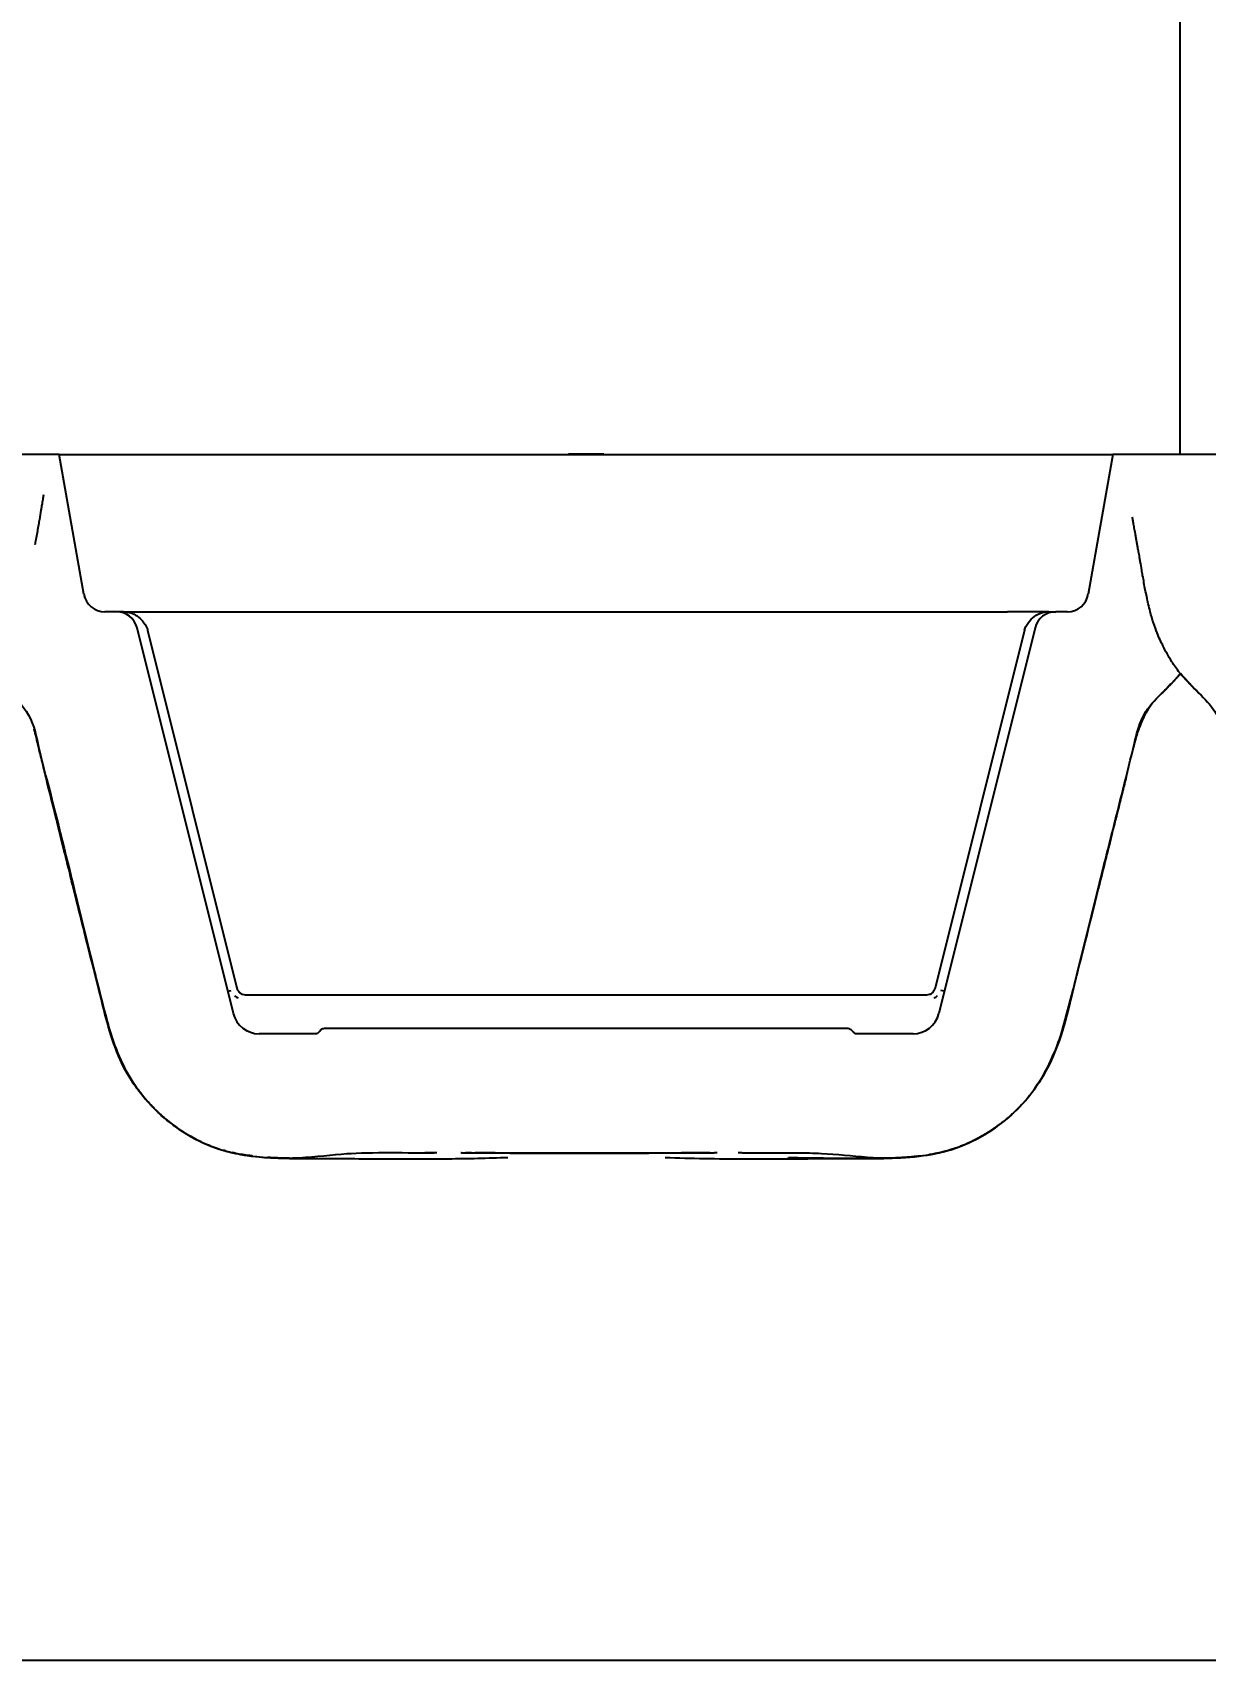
# Model space of a CAD drawing. Header units: millimetres. Extents: x 0 to 1486, y 0 to 1051.
# Drawn here: x 952.79 to 985.85, y 505.32 to 551.23 of the extents above; entities that cross this region are included whole.
import ezdxf

# ---------------------------------------------------------------- set-up
doc = ezdxf.new("R2010")
doc.units = ezdxf.units.MM
doc.header["$LTSCALE"] = 1.25
for name, color, linetype, lineweight, true_color in [('Bemaßungen(DIN)', 7, 'Continuous', 5, 0x262659), ('Schraffur', 7, 'Continuous', 9, 0x1e1e47), ('Sichtbare Kanten(DIN)', 7, 'Continuous', 25, 0x262659)]:
    doc.layers.add(name, color=color, linetype=linetype, lineweight=lineweight, true_color=true_color)
doc.styles.add('Aktuell-DINGroßer Text', font='arial.ttf')
doc.dimstyles.new('STANDARD-DIN', dxfattribs={"dimscale": 1.25, "dimtxt": 5.25, "dimasz": 2.5, "dimexe": 3.175, "dimexo": 0, "dimgap": 0.8, "dimtad": 1, "dimrnd": 1e-08, "dimtxsty": 'Aktuell-DINGroßer Text', "dimcen": 0.09, "dimdle": 10, "dimclrd": 256, "dimclre": 256, "dimclrt": 256, "dimazin": 2, "dimtfac": 0.666667, "dimtmove": 0, "dimatfit": 3, "dimfxl": 1, "dimtolj": 1, "dimlwd": 25, "dimlwe": 25, "dimarcsym": 0})

# ---------------------------------------------------------------- blocks, each defined once
blk = doc.blocks.new('*D134')
at = {"layer": 'Bemaßungen(DIN)', "color": 250, "linetype": 'Continuous', "lineweight": 25, "true_color": 0x3f3f3f, "transparency": 16777216}
for p, q in [((849.138, 539.324), (849.138, 593.293)), ((985.138, 539.324), (985.138, 593.293)), ((852.263, 589.324), (982.013, 589.324))]:
    blk.add_line(p, q, dxfattribs=at)
at = {"layer": 'Bemaßungen(DIN)', "color": 250, "linetype": 'Continuous', "true_color": 0x3f3f3f, "transparency": 16777216}
for points in [[(852.263, 589.845), (852.263, 588.803), (849.138, 589.324)], [(982.013, 589.845), (982.013, 588.803), (985.138, 589.324)]]:
    blk.add_solid(points, dxfattribs=at)
at = {"layer": 'Defpoints', "color": 0, "linetype": 'Continuous', "transparency": 16777216}
for p in [(985.138, 589.324), (849.138, 539.324), (985.138, 539.324)]:
    blk.add_point(p, dxfattribs=at)
at = {"layer": 'Bemaßungen(DIN)', "color": 179, "linetype": 'Continuous', "lineweight": 25, "true_color": 0x262659, "transparency": 16777216, "insert": (910.2, 597.03), "char_height": 6.5625, "attachment_point": 1, "style": 'Aktuell-DINGroßer Text'}
blk.add_mtext('\\A1;136', dxfattribs=at)

msp = doc.modelspace()

# ---------------------------------------------------------------- hatches: boundary and pattern name
at = {"layer": 'Schraffur'}
h = msp.add_hatch(dxfattribs=at)
h.set_pattern_fill('ANSI31', color=256, scale=31.75, style=0)
h.set_pattern_definition([(45, (0, 0), (-2.80633, 2.80633), [])])
h.paths.add_polyline_path([(968.288, 539.324), (968.488, 539.324), (968.488, 539.329), (968.288, 539.329)])

# ---------------------------------------------------------------- linework, layer by layer
at = {"layer": 'Sichtbare Kanten(DIN)'}
for p, q in [((953.538, 539.324), (949.738, 539.324)), ((953.538, 539.324), (954.326, 539.324)), ((954.232, 535.39), (953.538, 539.324)), ((954.326, 539.324), (968.238, 539.324)), ((968.888, 539.334), (967.888, 539.334)), ((967.888, 539.324), (967.888, 539.334)), ((968.238, 539.329), (968.288, 539.329)), ((968.238, 539.324), (968.238, 539.329)), ((968.288, 539.324), (968.238, 539.324)), ((968.488, 539.329), (968.288, 539.329)), ((968.288, 539.329), (968.288, 539.324)), ((968.288, 539.324), (968.488, 539.324)), ((968.488, 539.329), (968.538, 539.329)), ((968.488, 539.324), (968.488, 539.329)), ((968.538, 539.324), (968.488, 539.324)), ((968.538, 539.324), (968.538, 539.329)), ((968.538, 539.324), (982.45, 539.324)), ((968.888, 539.324), (968.888, 539.334)), ((982.45, 539.324), (983.238, 539.324)), ((983.238, 539.324), (982.545, 535.39)), ((987.038, 539.324), (983.238, 539.324)), ((955.151, 534.894), (954.823, 534.894)), ((955.348, 534.894), (955.151, 534.894)), ((955.348, 534.894), (956.509, 534.894)), ((955.348, 534.894), (955.348, 534.894)), ((956.509, 534.894), (980.267, 534.894)), ((981.429, 534.894), (980.267, 534.894)), ((981.429, 534.894), (981.428, 534.894)), ((981.429, 534.894), (981.626, 534.894)), ((981.954, 534.894), (981.626, 534.894)), ((958.445, 523.562), (955.733, 534.439)), ((956.028, 534.379), (958.545, 524.283)), ((980.749, 534.379), (978.232, 524.283)), ((981.044, 534.439), (978.332, 523.562)), ((958.287, 524.194), (958.387, 524.219)), ((978.489, 524.194), (978.389, 524.219)), ((958.787, 524.094), (977.989, 524.094)), ((960.768, 522.994), (959.172, 522.994)), ((975.741, 523.144), (961.036, 523.144)), ((977.604, 522.994), (976.009, 522.994)), ((989.039, 505.324), (914.238, 505.324))]:
    msp.add_line(p, q, dxfattribs=at)
for centre, radius, start, end in [((954.823, 535.494), 0.6, 190, 270), ((981.954, 535.494), 0.6, 270, 350), ((955.151, 534.294), 0.6, 14, 90), ((981.626, 534.294), 0.6, 90, 166), ((959.172, 523.744), 0.75, 194, 270), ((977.604, 523.744), 0.75, 270, 346)]:
    msp.add_arc(centre, radius, start, end, dxfattribs=at)
for centre, major_axis, start_param, end_param in [((958.577, 524.226), (-0.103, 0.228), 1.992369, 2.529584), ((978.199, 524.226), (0.103, 0.228), 3.753602, 4.290815)]:
    msp.add_ellipse(centre, major_axis=major_axis, ratio=0.641959, start_param=start_param, end_param=end_param, dxfattribs=at)
for points, knots in [([(953.093, 538.192), (953.093, 538.191), (953.093, 538.191), (953.092, 538.19), (953.092, 538.19), (953.092, 538.186), (953.091, 538.183), (953.089, 538.171), (953.088, 538.162), (953.084, 538.136), (953.081, 538.117), (953.075, 538.084), (953.073, 538.069), (953.068, 538.04), (953.066, 538.025), (953.061, 537.998), (953.059, 537.986), (953.053, 537.949), (953.05, 537.926), (953.043, 537.889), (953.041, 537.874), (953.033, 537.827), (953.028, 537.794), (953.008, 537.674), (952.993, 537.586), (952.969, 537.445), (952.96, 537.394), (952.941, 537.283), (952.931, 537.222), (952.898, 537.039), (952.875, 536.913), (952.854, 536.797), (952.854, 536.793), (952.853, 536.789)], [0, 0, 0, 0, 0.0001453, 0.0001453, 0.0003774, 0.0003774, 0.0016155, 0.0016155, 0.0049177, 0.0049177, 0.0117282, 0.0117282, 0.0162967, 0.0162967, 0.0208346, 0.0208346, 0.0245842, 0.0245842, 0.0325692, 0.0325692, 0.0389016, 0.0389016, 0.050022, 0.050022, 0.0796846, 0.0796846, 0.0961641, 0.0961641, 0.1141889, 0.1141889, 0.152434, 0.152434, 0.1538429, 0.1538429, 0.1538429, 0.1538429]), ([(985.132, 533.16), (985.129, 533.164), (985.126, 533.168), (985.038, 533.28), (984.964, 533.389), (984.799, 533.647), (984.721, 533.789), (984.595, 534.04), (984.541, 534.157), (984.453, 534.379), (984.418, 534.475), (984.35, 534.684), (984.319, 534.792), (984.252, 535.043), (984.219, 535.19), (984.163, 535.451), (984.141, 535.569), (984.103, 535.776), (984.091, 535.845), (984.069, 535.968), (984.061, 536.018), (984.039, 536.147), (984.025, 536.229), (984.004, 536.347), (983.998, 536.386), (983.981, 536.482), (983.972, 536.535), (983.956, 536.626), (983.948, 536.668), (983.936, 536.733), (983.933, 536.753), (983.927, 536.787), (983.924, 536.801), (983.918, 536.834), (983.915, 536.853), (983.909, 536.888), (983.906, 536.904), (983.899, 536.941), (983.895, 536.962), (983.885, 537.02), (983.878, 537.056), (983.862, 537.145), (983.853, 537.197), (983.834, 537.299), (983.826, 537.346), (983.81, 537.435), (983.803, 537.474), (983.794, 537.526), (983.792, 537.538), (983.79, 537.552), (983.789, 537.554), (983.789, 537.557), (983.789, 537.558), (983.788, 537.559), (983.788, 537.559), (983.788, 537.56), (983.788, 537.56), (983.788, 537.56)], [5.1853618, 5.1853618, 5.1853618, 5.1853618, 5.1873293, 5.1873293, 5.2420928, 5.2420928, 5.3331922, 5.3331922, 5.414345, 5.414345, 5.456188, 5.456188, 5.494886, 5.494886, 5.5461342, 5.5461342, 5.6063745, 5.6063745, 5.6324298, 5.6324298, 5.6486992, 5.6486992, 5.6732019, 5.6732019, 5.6848187, 5.6848187, 5.7035783, 5.7035783, 5.7191763, 5.7191763, 5.7254637, 5.7254637, 5.7297915, 5.7297915, 5.7355751, 5.7355751, 5.741076, 5.741076, 5.7492133, 5.7492133, 5.7653834, 5.7653834, 5.7896038, 5.7896038, 5.8078544, 5.8078544, 5.8206953, 5.8206953, 5.8243926, 5.8243926, 5.8249978, 5.8249978, 5.8252318, 5.8252318, 5.8253488, 5.8253488, 5.8254073, 5.8254073, 5.8254073, 5.8254073]), ([(955.348, 534.894), (955.417, 534.894), (955.486, 534.884), (955.616, 534.843), (955.677, 534.813), (955.789, 534.735), (955.84, 534.687), (955.939, 534.57), (955.987, 534.498), (956.02, 534.406), (956.024, 534.393), (956.028, 534.379)], [0, 0, 0, 0, 0.0206505, 0.0206505, 0.04066916, 0.04066916, 0.06156667, 0.06156667, 0.08663742, 0.08663742, 0.09083953, 0.09083953, 0.09083953, 0.09083953]), ([(980.749, 534.379), (980.757, 534.414), (980.771, 534.447), (980.808, 534.52), (980.833, 534.558), (980.907, 534.658), (980.964, 534.715), (981.095, 534.812), (981.173, 534.851), (981.311, 534.887), (981.37, 534.894), (981.428, 534.894)], [0.00000111, 0.00000111, 0.00000111, 0.00000111, 0.01070815, 0.01070815, 0.02441214, 0.02441214, 0.04800203, 0.04800203, 0.07335574, 0.07335574, 0.09085667, 0.09085667, 0.09085667, 0.09085667]), ([(951.641, 533.164), (951.824, 532.938), (951.993, 532.77), (952.306, 532.458), (952.474, 532.287), (952.8, 531.797), (952.866, 531.506), (953.023, 530.776), (953.101, 530.466), (953.487, 529.019), (953.76, 527.872), (954.736, 523.906), (954.86, 523.432), (955.14, 522.488), (955.364, 521.978), (956.032, 521.034), (956.468, 520.593), (957.681, 519.808), (958.283, 519.66), (959.888, 519.376), (960.813, 519.555), (962.296, 519.662), (963.441, 519.636), (964.104, 519.637)], [-4.9801344, -4.9801344, -4.9801344, -4.9801344, -4.977648, -4.977648, -4.9747138, -4.9747138, -4.9702323, -4.9702323, -4.9668737, -4.9668737, -4.9544858, -4.9544858, -4.9239441, -4.9239441, -4.8567962, -4.8567962, -4.7928364, -4.7928364, -4.7144891, -4.7144891, -4.4611156, -4.4611156, -4.2614437, -4.2614437, -4.2614437, -4.2614437]), ([(972.791, 519.637), (972.803, 519.637), (972.815, 519.637), (974.164, 519.637), (974.587, 519.644), (975.902, 519.576), (976.685, 519.417), (978.413, 519.619), (978.948, 519.775), (979.829, 520.268), (980.333, 520.601), (981.286, 521.709), (981.568, 522.369), (981.918, 523.377), (982.221, 524.657), (983.002, 527.809), (983.098, 528.182), (983.417, 529.461), (983.642, 530.324), (983.903, 531.437), (983.966, 531.68), (984.316, 532.415), (984.694, 532.6), (985.141, 533.164)], [-3.609915, -3.609915, -3.609915, -3.609915, -3.606126, -3.606126, -3.199997, -3.199997, -2.37322, -2.37322, -1.869336, -1.869336, -1.562938, -1.562938, -1.210807, -1.210807, -0.800152, -0.800152, -0.642527, -0.642527, -0.31323, -0.31323, -0.220499, -0.220499, -0.002297, -0.002297, -0.002297, -0.002297]), ([(985.087, 533.088), (985.07, 533.068), (985.035, 533.028), (984.984, 532.971), (984.969, 532.956), (984.869, 532.851), (984.85, 532.832), (984.821, 532.803), (984.818, 532.8), (984.81, 532.791)], [0, 0, 0, 0, 0.095162, 0.095162, 0.273817, 0.273817, 0.809889, 0.809889, 1.094998, 1.094998, 1.094998, 1.094998]), ([(985.14, 533.152), (985.14, 533.152), (985.14, 533.152), (985.141, 533.158), (985.141, 533.163), (985.141, 533.164)], [12.2755902, 12.2755902, 12.2755902, 12.2755902, 12.3506041, 12.3506041, 12.9651301, 12.9651301, 12.9651301, 12.9651301]), ([(985.141, 533.164), (985.331, 532.928), (985.507, 532.757), (985.827, 532.436), (985.989, 532.268), (986.354, 531.707), (986.382, 531.357), (986.67, 530.184), (986.803, 529.711), (987.281, 527.738), (987.66, 526.246), (988.338, 523.553), (988.448, 523.05), (988.812, 522.131), (989.092, 521.537), (989.824, 520.774), (989.994, 520.622), (990.168, 520.486)], [-2.623073, -2.623073, -2.623073, -2.623073, -2.492588, -2.492588, -2.353714, -2.353714, -2.083054, -2.083054, -1.897776, -1.897776, -1.31676, -1.31676, -0.849606, -0.849606, -0.514744, -0.514744, -0.418368, -0.418368, -0.418368, -0.418368]), ([(985.606, 532.657), (985.569, 532.694), (985.462, 532.801), (985.389, 532.875), (985.356, 532.906), (985.281, 532.988)], [0, 0, 0, 0, 0.830661, 0.830661, 1.095169, 1.095169, 1.095169, 1.095169]), ([(984.868, 532.844), (984.865, 532.841), (984.863, 532.838), (984.84, 532.814), (984.816, 532.79), (984.76, 532.732), (984.725, 532.698), (984.659, 532.633), (984.627, 532.602), (984.592, 532.569), (984.589, 532.566), (984.585, 532.562)], [0.06956601, 0.06956601, 0.06956601, 0.06956601, 0.07154099, 0.07154099, 0.08517706, 0.08517706, 0.10058686, 0.10058686, 0.1135598, 0.1135598, 0.11507135, 0.11507135, 0.11507135, 0.11507135]), ([(984.362, 532.333), (984.343, 532.307), (984.323, 532.281), (984.272, 532.208), (984.239, 532.158), (984.164, 532.032), (984.121, 531.951), (984.045, 531.789), (984.011, 531.707), (983.939, 531.515), (983.903, 531.403), (983.864, 531.261), (983.855, 531.23), (983.848, 531.2)], [12.2833561, 12.2833561, 12.2833561, 12.2833561, 12.29975, 12.29975, 12.3234645, 12.3234645, 12.3524494, 12.3524494, 12.3787583, 12.3787583, 12.4139625, 12.4139625, 12.4236431, 12.4236431, 12.4236431, 12.4236431]), ([(984.212, 532.143), (984.124, 532.005), (984.039, 531.83), (983.924, 531.482), (983.893, 531.374), (983.862, 531.26)], [0.20660646, 0.20660646, 0.20660646, 0.20660646, 0.26852565, 0.26852565, 0.29282871, 0.29282871, 0.29282871, 0.29282871]), ([(952.964, 531.047), (952.964, 531.047), (952.964, 531.047), (952.952, 531.098), (952.94, 531.153), (952.906, 531.296), (952.881, 531.397), (952.852, 531.505), (952.843, 531.534), (952.833, 531.569), (952.83, 531.579), (952.828, 531.584), (952.828, 531.585), (952.828, 531.585)], [3.1214054, 3.1214054, 3.1214054, 3.1214054, 3.1214902, 3.1214902, 3.1511716, 3.1511716, 3.1956554, 3.1956554, 3.215812, 3.215812, 3.2302688, 3.2302688, 3.2348622, 3.2348622, 3.2348622, 3.2348622]), ([(984.12, 531.997), (984.12, 531.997), (984.106, 531.97), (984.092, 531.942), (984.089, 531.937), (984.089, 531.937)], [0.0348995, 0.0348995, 0.0348995, 0.0348995, 0.5477265, 0.5477265, 0.6016797, 0.6016797, 0.6016797, 0.6016797]), ([(983.868, 531.284), (983.868, 531.284), (983.841, 531.174), (983.827, 531.113), (983.838, 531.161), (983.835, 531.148), (983.817, 531.068), (983.817, 531.068)], [8.4279959, 8.4279959, 8.4279959, 8.4279959, 8.596289, 8.596289, 8.757303, 8.757303, 8.9450365, 8.9450365, 8.9450365, 8.9450365]), ([(983.891, 531.365), (983.891, 531.365), (983.887, 531.351), (983.873, 531.301), (983.869, 531.284), (983.859, 531.245), (983.849, 531.206), (983.842, 531.178)], [7.9683809, 7.9683809, 7.9683809, 7.9683809, 8.0032187, 8.0032187, 8.0695113, 8.0695113, 8.1563174, 8.1563174, 8.1563174, 8.1563174]), ([(952.997, 530.896), (952.995, 530.909), (952.982, 530.964), (952.971, 531.017), (952.969, 531.024), (952.969, 531.024)], [0, 0, 0, 0, 0.11353, 0.11353, 0.167424, 0.167424, 0.167424, 0.167424]), ([(956.848, 520.347), (956.609, 520.516), (956.379, 520.71), (955.572, 521.543), (955.292, 522.157), (954.928, 523.072), (954.785, 523.724), (954.484, 524.934), (954.402, 525.243), (954.195, 526.068), (954.121, 526.372), (953.952, 527.052), (953.877, 527.351), (953.632, 528.332), (953.622, 528.38), (953.312, 529.624), (953.243, 529.898), (953.118, 530.41), (953.1, 530.485), (953.082, 530.556)], [2.066663, 2.066663, 2.066663, 2.066663, 2.211153, 2.211153, 2.615308, 2.615308, 3.347337, 3.347337, 3.690768, 3.690768, 3.933752, 3.933752, 4.127336, 4.127336, 4.589257, 4.589257, 4.841695, 4.841695, 4.887986, 4.887986, 4.887986, 4.887986]), ([(953.222, 530.011), (953.208, 530.065), (953.196, 530.112), (953.17, 530.209), (953.159, 530.251), (953.153, 530.276), (953.152, 530.279), (953.152, 530.279)], [7.12907369, 7.12907369, 7.12907369, 7.12907369, 7.15745402, 7.15745402, 7.20086724, 7.20086724, 7.21623385, 7.21623385, 7.21623385, 7.21623385]), ([(983.617, 530.255), (983.609, 530.224), (983.601, 530.191), (983.573, 530.076), (983.55, 529.985), (983.508, 529.815), (983.487, 529.733), (983.423, 529.478), (983.38, 529.305), (983.251, 528.794), (983.168, 528.459), (983, 527.782), (982.913, 527.434), (982.567, 526.047), (982.305, 525.015), (981.957, 523.575), (981.854, 523.178), (981.587, 522.416), (981.42, 522.047), (981.055, 521.455), (980.874, 521.215), (980.522, 520.836), (980.357, 520.684), (980.151, 520.517), (980.111, 520.486), (980.05, 520.44), (980.027, 520.423), (979.981, 520.389), (979.958, 520.373), (979.922, 520.347), (979.908, 520.337), (979.877, 520.316), (979.863, 520.306), (979.822, 520.279), (979.806, 520.268), (979.761, 520.238), (979.745, 520.228), (979.709, 520.205), (979.7, 520.2), (979.671, 520.182), (979.648, 520.167), (979.602, 520.14), (979.579, 520.126), (979.517, 520.09), (979.477, 520.068), (979.343, 519.995), (979.248, 519.948), (978.902, 519.793), (978.648, 519.709), (978.251, 519.615), (978.111, 519.588), (977.787, 519.538), (977.605, 519.52), (977.332, 519.502), (977.232, 519.497), (977.13, 519.493)], [4.08157, 4.08157, 4.08157, 4.08157, 4.093286, 4.093286, 4.121328, 4.121328, 4.146354, 4.146354, 4.20029, 4.20029, 4.304546, 4.304546, 4.412182, 4.412182, 4.734616, 4.734616, 4.857162, 4.857162, 4.977617, 4.977617, 5.067065, 5.067065, 5.132843, 5.132843, 5.148528, 5.148528, 5.15859, 5.15859, 5.171509, 5.171509, 5.184616, 5.184616, 5.205706, 5.205706, 5.256909, 5.256909, 5.277506, 5.277506, 5.283278, 5.283278, 5.293293, 5.293293, 5.301667, 5.301667, 5.315844, 5.315844, 5.347913, 5.347913, 5.430698, 5.430698, 5.473282, 5.473282, 5.528841, 5.528841, 5.560514, 5.560514, 5.560514, 5.560514]), ([(983.594, 530.166), (983.593, 530.164), (983.593, 530.162), (983.583, 530.122), (983.571, 530.076), (983.55, 529.992), (983.542, 529.959), (983.522, 529.881), (983.51, 529.832), (983.487, 529.744), (983.477, 529.703), (983.452, 529.602), (983.437, 529.541), (983.394, 529.368), (983.366, 529.258), (983.309, 529.026), (983.277, 528.9), (983.246, 528.774)], [1.5704608, 1.5704608, 1.5704608, 1.5704608, 1.571481, 1.571481, 1.5942964, 1.5942964, 1.6062892, 1.6062892, 1.6213371, 1.6213371, 1.6337847, 1.6337847, 1.6529302, 1.6529302, 1.689707, 1.689707, 1.7289509, 1.7289509, 1.7289509, 1.7289509]), ([(956.597, 520.542), (956.551, 520.579), (956.505, 520.618), (956.34, 520.761), (956.224, 520.872), (955.845, 521.275), (955.609, 521.599), (955.183, 522.376), (955.025, 522.842), (954.784, 523.711), (954.691, 524.117), (954.425, 525.19), (954.252, 525.864), (953.911, 527.246), (953.734, 527.947), (953.514, 528.834), (953.469, 529.014), (953.378, 529.383), (953.331, 529.575), (953.253, 529.886), (953.222, 530.006), (953.195, 530.115)], [1.956144, 1.956144, 1.956144, 1.956144, 1.974142, 1.974142, 2.021994, 2.021994, 2.140247, 2.140247, 2.287638, 2.287638, 2.412187, 2.412187, 2.621434, 2.621434, 2.841051, 2.841051, 2.896504, 2.896504, 2.955196, 2.955196, 2.993506, 2.993506, 2.993506, 2.993506]), ([(956.493, 520.629), (956.476, 520.644), (956.457, 520.66), (956.404, 520.708), (956.387, 520.724), (956.349, 520.758), (956.333, 520.773), (956.293, 520.811), (956.269, 520.834), (956.225, 520.878), (956.208, 520.895), (956.174, 520.93), (956.155, 520.949), (956.117, 520.989), (956.098, 521.01), (956.041, 521.072), (956.005, 521.113), (955.906, 521.23), (955.847, 521.303), (955.703, 521.494), (955.623, 521.61), (955.516, 521.785), (955.49, 521.829), (955.41, 521.97), (955.356, 522.073), (955.26, 522.275), (955.215, 522.377), (955.05, 522.788), (954.952, 523.106), (954.831, 523.557), (954.796, 523.695), (954.732, 523.958), (954.701, 524.086), (954.643, 524.325), (954.612, 524.45), (954.538, 524.743), (954.495, 524.913), (954.353, 525.477), (954.254, 525.871), (954.113, 526.438), (954.071, 526.61), (953.992, 526.93), (953.955, 527.079), (953.895, 527.323), (953.871, 527.417), (953.815, 527.64), (953.784, 527.765), (953.729, 527.981), (953.706, 528.072), (953.665, 528.231), (953.648, 528.298), (953.617, 528.421), (953.603, 528.477), (953.577, 528.582), (953.565, 528.633), (953.531, 528.768), (953.511, 528.849), (953.454, 529.085), (953.418, 529.238), (953.368, 529.439), (953.362, 529.463), (953.353, 529.501), (953.35, 529.515), (953.343, 529.541), (953.34, 529.555), (953.33, 529.594), (953.324, 529.618), (953.308, 529.682), (953.299, 529.718), (953.274, 529.815), (953.261, 529.863), (953.238, 529.952), (953.228, 529.988), (953.215, 530.04), (953.21, 530.056), (953.209, 530.061)], [0, 0, 0, 0, 0.082924, 0.082924, 0.113058, 0.113058, 0.130031, 0.130031, 0.146789, 0.146789, 0.155138, 0.155138, 0.163507, 0.163507, 0.171886, 0.171886, 0.188731, 0.188731, 0.222119, 0.222119, 0.275287, 0.275287, 0.292074, 0.292074, 0.325981, 0.325981, 0.359154, 0.359154, 0.459188, 0.459188, 0.501882, 0.501882, 0.540647, 0.540647, 0.579251, 0.579251, 0.631571, 0.631571, 0.753978, 0.753978, 0.807055, 0.807055, 0.85353, 0.85353, 0.882297, 0.882297, 0.924167, 0.924167, 0.955494, 0.955494, 0.976871, 0.976871, 0.993705, 0.993705, 1.01053, 1.01053, 1.043767, 1.043767, 1.103749, 1.103749, 1.111418, 1.111418, 1.115585, 1.115585, 1.119757, 1.119757, 1.128196, 1.128196, 1.144983, 1.144983, 1.178506, 1.178506, 1.21889, 1.21889, 1.258056, 1.258056, 1.258056, 1.258056]), ([(983.162, 528.438), (983.154, 528.407), (983.147, 528.377), (983.097, 528.179), (983.056, 528.012), (982.962, 527.639), (982.91, 527.432), (982.76, 526.828), (982.662, 526.43), (982.478, 525.686), (982.389, 525.336), (982.252, 524.799), (982.204, 524.61), (982.098, 524.175), (982.038, 523.918), (981.88, 523.29), (981.771, 522.917), (981.551, 522.358), (981.46, 522.158), (981.237, 521.743), (981.102, 521.531), (980.951, 521.332)], [1.7638097, 1.7638097, 1.7638097, 1.7638097, 1.7734022, 1.7734022, 1.8267571, 1.8267571, 1.8905092, 1.8905092, 2.0134243, 2.0134243, 2.1214921, 2.1214921, 2.1800104, 2.1800104, 2.2581031, 2.2581031, 2.3744723, 2.3744723, 2.4396513, 2.4396513, 2.5160889, 2.5160889, 2.5160889, 2.5160889]), ([(958.545, 524.283), (958.551, 524.257), (958.562, 524.232), (958.591, 524.187), (958.609, 524.167), (958.65, 524.133), (958.673, 524.12), (958.723, 524.101), (958.75, 524.095), (958.78, 524.094), (958.784, 524.094), (958.787, 524.094)], [0, 0, 0, 0, 0.0080009, 0.0080009, 0.01597702, 0.01597702, 0.02393362, 0.02393362, 0.03189668, 0.03189668, 0.03302102, 0.03302102, 0.03302102, 0.03302102]), ([(977.989, 524.094), (978.016, 524.094), (978.043, 524.098), (978.093, 524.115), (978.117, 524.128), (978.16, 524.159), (978.179, 524.179), (978.209, 524.223), (978.221, 524.247), (978.23, 524.276), (978.231, 524.28), (978.232, 524.283)], [0, 0, 0, 0, 0.00800071, 0.00800071, 0.01597675, 0.01597675, 0.02393328, 0.02393328, 0.03189641, 0.03189641, 0.03302102, 0.03302102, 0.03302102, 0.03302102]), ([(960.845, 523.03), (960.84, 523.023), (960.834, 523.018), (960.821, 523.008), (960.814, 523.004), (960.793, 522.996), (960.78, 522.994), (960.768, 522.994)], [-0.008074754, -0.008074754, -0.008074754, -0.008074754, -0.005897965, -0.005897965, -0.003720861, -0.003720861, -0.000004968, -0.000004968, -0.000004968, -0.000004968]), ([(960.881, 523.072), (960.875, 523.065), (960.869, 523.058), (960.857, 523.044), (960.851, 523.037), (960.845, 523.03)], [-0.00559027, -0.00559027, -0.00559027, -0.00559027, -0.00279349, -0.00279349, 0, 0, 0, 0]), ([(961.036, 523.144), (961.019, 523.144), (961.003, 523.142), (960.971, 523.134), (960.956, 523.128), (960.917, 523.108), (960.897, 523.091), (960.881, 523.072)], [-0.01603852, -0.01603852, -0.01603852, -0.01603852, -0.01167072, -0.01167072, -0.00732242, -0.00732242, -0.00000056, -0.00000056, -0.00000056, -0.00000056]), ([(975.895, 523.072), (975.885, 523.085), (975.873, 523.096), (975.847, 523.115), (975.833, 523.123), (975.792, 523.139), (975.766, 523.144), (975.741, 523.144)], [-0.01614564, -0.01614564, -0.01614564, -0.01614564, -0.01179334, -0.01179334, -0.00744309, -0.00744309, -0.00000054, -0.00000054, -0.00000054, -0.00000054]), ([(975.931, 523.03), (975.925, 523.037), (975.919, 523.044), (975.907, 523.058), (975.901, 523.065), (975.895, 523.072)], [-0.005625764, -0.005625764, -0.005625764, -0.005625764, -0.002811066, -0.002811066, -0.000011557, -0.000011557, -0.000011557, -0.000011557]), ([(976.009, 522.994), (976.001, 522.994), (975.993, 522.995), (975.977, 522.999), (975.969, 523.002), (975.95, 523.012), (975.939, 523.02), (975.931, 523.03)], [-0.007980929, -0.007980929, -0.007980929, -0.007980929, -0.005820159, -0.005820159, -0.003652784, -0.003652784, 0, 0, 0, 0]), ([(980.426, 520.754), (980.41, 520.74), (980.395, 520.726), (980.266, 520.61), (980.144, 520.511), (980.013, 520.413), (979.984, 520.392), (979.947, 520.366), (979.937, 520.358), (979.923, 520.348), (979.919, 520.346), (979.919, 520.346)], [2.599478, 2.599478, 2.599478, 2.599478, 2.6072531, 2.6072531, 2.665146, 2.665146, 2.6924007, 2.6924007, 2.7168587, 2.7168587, 2.7443779, 2.7443779, 2.7443779, 2.7443779]), ([(966.184, 519.499), (965.617, 519.479), (965.049, 519.466), (964.197, 519.46), (963.889, 519.458), (963.086, 519.46), (962.59, 519.462), (961.479, 519.464), (960.859, 519.466), (959.673, 519.474), (959.102, 519.491), (958.401, 519.635), (958.253, 519.672), (957.954, 519.765), (957.799, 519.824), (957.546, 519.935), (957.437, 519.989), (957.168, 520.135), (957.008, 520.234), (956.849, 520.347)], [1.4168283, 1.4168283, 1.4168283, 1.4168283, 1.5869388, 1.5869388, 1.6837553, 1.6837553, 1.8308067, 1.8308067, 2.0171283, 2.0171283, 2.1865095, 2.1865095, 2.2319207, 2.2319207, 2.2809947, 2.2809947, 2.3235454, 2.3235454, 2.3860442, 2.3860442, 2.3860442, 2.3860442]), ([(957.41, 520.011), (957.374, 520.029), (957.337, 520.049), (957.293, 520.073), (957.28, 520.08), (957.261, 520.091), (957.253, 520.096), (957.237, 520.105), (957.232, 520.107), (957.229, 520.109), (957.229, 520.109), (957.229, 520.109)], [9.13161668, 9.13161668, 9.13161668, 9.13161668, 9.14407383, 9.14407383, 9.14984163, 9.14984163, 9.15558117, 9.15558117, 9.16706803, 9.16706803, 9.17289361, 9.17289361, 9.17289361, 9.17289361]), ([(979.971, 520.378), (979.725, 520.201), (979.482, 520.058), (979.158, 519.904), (979.076, 519.867), (978.904, 519.798), (978.814, 519.765), (978.578, 519.689), (978.431, 519.649), (977.947, 519.543), (977.602, 519.505), (976.623, 519.456), (975.985, 519.467), (974.873, 519.463), (974.397, 519.463), (973.563, 519.46), (973.196, 519.459), (972.474, 519.46), (972.106, 519.461), (971.358, 519.473), (970.987, 519.485), (970.617, 519.498)], [0, 0, 0, 0, 0.0973932, 0.0973932, 0.1258286, 0.1258286, 0.1545067, 0.1545067, 0.2000918, 0.2000918, 0.3032903, 0.3032903, 0.4944243, 0.4944243, 0.6370453, 0.6370453, 0.7447838, 0.7447838, 0.8617537, 0.8617537, 0.9733958, 0.9733958, 0.9733958, 0.9733958]), ([(979.578, 520.127), (979.578, 520.127), (979.575, 520.126), (979.557, 520.115), (979.526, 520.097), (979.435, 520.047), (979.402, 520.029), (979.332, 519.992), (979.3, 519.976), (979.237, 519.946), (979.208, 519.932), (979.146, 519.903), (979.113, 519.889), (979.045, 519.86), (979.01, 519.845), (978.938, 519.817), (978.902, 519.803), (978.831, 519.777), (978.796, 519.765), (978.699, 519.733), (978.644, 519.717), (978.545, 519.689), (978.501, 519.677), (978.433, 519.661), (978.41, 519.655), (978.386, 519.649)], [0.3708114, 0.3708114, 0.3708114, 0.3708114, 0.3972629, 0.3972629, 0.4478361, 0.4478361, 0.4703288, 0.4703288, 0.4856297, 0.4856297, 0.4971214, 0.4971214, 0.508623, 0.508623, 0.5201359, 0.5201359, 0.5316648, 0.5316648, 0.5432139, 0.5432139, 0.5666072, 0.5666072, 0.589529, 0.589529, 0.6022754, 0.6022754, 0.6022754, 0.6022754]), ([(957.529, 519.952), (957.529, 519.952), (957.529, 519.952), (957.526, 519.953), (957.507, 519.962), (957.476, 519.977)], [9.36376174, 9.36376174, 9.36376174, 9.36376174, 9.36832135, 9.36832135, 9.41838989, 9.41838989, 9.41838989, 9.41838989]), ([(958.983, 519.547), (958.983, 519.547), (958.983, 519.547), (958.979, 519.548), (958.966, 519.549), (958.937, 519.553), (958.92, 519.555), (958.847, 519.565), (958.778, 519.575), (958.64, 519.597), (958.58, 519.608), (958.477, 519.629), (958.439, 519.637), (958.398, 519.647)], [8.9079195, 8.9079195, 8.9079195, 8.9079195, 8.9095216, 8.9095216, 8.9210465, 8.9210465, 8.9336921, 8.9336921, 8.9717893, 8.9717893, 9.0038066, 9.0038066, 9.0208275, 9.0208275, 9.0208275, 9.0208275]), ([(964.185, 519.633), (964.103, 519.633), (964.028, 519.634), (963.917, 519.636), (963.878, 519.636), (963.841, 519.637)], [0, 0, 0, 0, 0.02691813, 0.02691813, 0.04213871, 0.04213871, 0.04213871, 0.04213871]), ([(964.119, 519.637), (964.114, 519.637), (964.11, 519.637), (964.105, 519.637), (964.104, 519.637), (964.104, 519.637), (964.104, 519.637), (964.104, 519.637)], [0.494115758, 0.494115758, 0.494115758, 0.494115758, 0.498271529, 0.498271529, 0.498321616, 0.498321616, 0.498337857, 0.498337857, 0.498337857, 0.498337857]), ([(964.872, 519.638), (964.872, 519.638), (964.872, 519.638), (964.872, 519.638), (964.872, 519.638), (964.871, 519.638), (964.87, 519.638), (964.868, 519.638), (964.866, 519.638), (964.863, 519.638), (964.862, 519.638), (964.86, 519.638)], [0, 0, 0, 0, 0.000020531, 0.000020531, 0.000047598, 0.000047598, 0.000625037, 0.000625037, 0.002164912, 0.002164912, 0.003273401, 0.003273401, 0.003273401, 0.003273401]), ([(964.872, 519.638), (965.695, 519.638), (966.726, 519.636), (968.908, 519.636), (970.029, 519.636), (971.526, 519.637), (971.785, 519.637), (972, 519.637)], [-4.1919136, -4.1919136, -4.1919136, -4.1919136, -3.9892008, -3.9892008, -3.7752428, -3.7752428, -3.7034619, -3.7034619, -3.7034619, -3.7034619]), ([(967.006, 519.622), (966.713, 519.623), (966.422, 519.622), (965.913, 519.624), (965.695, 519.625), (965.401, 519.629), (965.326, 519.63), (965.221, 519.632), (965.19, 519.632), (965.132, 519.633), (965.106, 519.633), (965.06, 519.634), (965.04, 519.635), (965.01, 519.635), (964.999, 519.635), (964.99, 519.635)], [0, 0, 0, 0, 0.0877127, 0.0877127, 0.1534415, 0.1534415, 0.1757556, 0.1757556, 0.1853792, 0.1853792, 0.194232, 0.194232, 0.2031005, 0.2031005, 0.2099218, 0.2099218, 0.2099218, 0.2099218]), ([(965.829, 519.637), (965.754, 519.637), (965.679, 519.637), (965.547, 519.637), (965.488, 519.637), (965.373, 519.637), (965.318, 519.637), (965.263, 519.637)], [2.50463181, 2.50463181, 2.50463181, 2.50463181, 2.52724839, 2.52724839, 2.54466133, 2.54466133, 2.56171243, 2.56171243, 2.56171243, 2.56171243]), ([(971.876, 519.635), (971.876, 519.635), (971.846, 519.635), (971.781, 519.634), (971.757, 519.634), (971.706, 519.634), (971.684, 519.633), (971.635, 519.633), (971.608, 519.632), (971.523, 519.631), (971.461, 519.63), (971.343, 519.629), (971.285, 519.628), (971.059, 519.626), (970.892, 519.625), (970.225, 519.622), (969.712, 519.622), (968.473, 519.623), (967.739, 519.622), (967.006, 519.622)], [1.0869726, 1.0869726, 1.0869726, 1.0869726, 1.1240369, 1.1240369, 1.139494, 1.139494, 1.148342, 1.148342, 1.1572074, 1.1572074, 1.1750895, 1.1750895, 1.1926497, 1.1926497, 1.2437923, 1.2437923, 1.3957713, 1.3957713, 1.6157267, 1.6157267, 1.6157267, 1.6157267]), ([(972.08, 519.637), (972.08, 519.637), (972.07, 519.637), (972.04, 519.637), (972.022, 519.637), (972.001, 519.637), (972.001, 519.637), (972.001, 519.637), (972.001, 519.637), (972.001, 519.637), (972.001, 519.637), (972, 519.637)], [0.95297569, 0.95297569, 0.95297569, 0.95297569, 0.97744718, 0.97744718, 0.99547534, 0.99547534, 0.99563978, 0.99563978, 0.99572191, 0.99572191, 0.99576297, 0.99576297, 0.99576297, 0.99576297]), ([(972.791, 519.637), (972.791, 519.637), (972.791, 519.637), (972.79, 519.637), (972.79, 519.637), (972.79, 519.637), (972.79, 519.637), (972.79, 519.637), (972.79, 519.637), (972.789, 519.637), (972.788, 519.637), (972.778, 519.637), (972.77, 519.637), (972.752, 519.637), (972.743, 519.637), (972.716, 519.637), (972.702, 519.637), (972.684, 519.637), (972.68, 519.637), (972.68, 519.637)], [0, 0, 0, 0, 0.0000191, 0.0000191, 0.00005731, 0.00005731, 0.00013372, 0.00013372, 0.00028655, 0.00028655, 0.00083321, 0.00083321, 0.00666603, 0.00666603, 0.01444543, 0.01444543, 0.03068981, 0.03068981, 0.04598688, 0.04598688, 0.04598688, 0.04598688]), ([(978.386, 519.649), (978.279, 519.625), (978.17, 519.604), (978.087, 519.589), (978.071, 519.587), (978.056, 519.584), (978.053, 519.584), (978.053, 519.584)], [0, 0, 0, 0, 0.05744207, 0.05744207, 0.07398676, 0.07398676, 0.08441126, 0.08441126, 0.08441126, 0.08441126]), ([(978.699, 519.734), (978.699, 519.734), (978.699, 519.734), (978.697, 519.734), (978.672, 519.726), (978.624, 519.712)], [0.35692456, 0.35692456, 0.35692456, 0.35692456, 0.35842872, 0.35842872, 0.41707384, 0.41707384, 0.41707384, 0.41707384]), ([(960.081, 519.481), (960.048, 519.482), (960.014, 519.482), (959.948, 519.483), (959.916, 519.484), (959.83, 519.486), (959.775, 519.488), (959.681, 519.492), (959.64, 519.494), (959.558, 519.498), (959.519, 519.5), (959.457, 519.504), (959.432, 519.506), (959.409, 519.508)], [0, 0, 0, 0, 0.01075249, 0.01075249, 0.02040322, 0.02040322, 0.03655235, 0.03655235, 0.05031192, 0.05031192, 0.06628786, 0.06628786, 0.07713019, 0.07713019, 0.07713019, 0.07713019]), ([(959.651, 519.496), (959.651, 519.496), (959.651, 519.496), (959.649, 519.496), (959.64, 519.497), (959.62, 519.497)], [0.38590046, 0.38590046, 0.38590046, 0.38590046, 0.38989904, 0.38989904, 0.43130363, 0.43130363, 0.43130363, 0.43130363]), ([(960.709, 519.49), (960.709, 519.49), (960.702, 519.49), (960.671, 519.489), (960.644, 519.489), (960.571, 519.487), (960.528, 519.486), (960.408, 519.483), (960.336, 519.482), (960.2, 519.481), (960.143, 519.481), (960.081, 519.481)], [0.4460299, 0.4460299, 0.4460299, 0.4460299, 0.4786749, 0.4786749, 0.5158229, 0.5158229, 0.5451277, 0.5451277, 0.5764071, 0.5764071, 0.5965049, 0.5965049, 0.5965049, 0.5965049]), ([(976.558, 519.483), (976.546, 519.483), (976.535, 519.483), (976.376, 519.482), (976.236, 519.481), (976.027, 519.48), (975.953, 519.479), (975.838, 519.479), (975.798, 519.479), (975.699, 519.478), (975.637, 519.478), (975.535, 519.479), (975.493, 519.479), (975.397, 519.479), (975.345, 519.48), (975.197, 519.481), (975.107, 519.482), (974.847, 519.484), (974.678, 519.486), (974.41, 519.491), (974.305, 519.494), (974.176, 519.498), (974.136, 519.499), (974.098, 519.5), (974.09, 519.501), (974.09, 519.501)], [5.6182342, 5.6182342, 5.6182342, 5.6182342, 5.6216092, 5.6216092, 5.666364, 5.666364, 5.6904037, 5.6904037, 5.7022727, 5.7022727, 5.7203436, 5.7203436, 5.7346564, 5.7346564, 5.7547234, 5.7547234, 5.7943361, 5.7943361, 5.8574511, 5.8574511, 5.8983958, 5.8983958, 5.9237982, 5.9237982, 5.9407826, 5.9407826, 5.9407826, 5.9407826]), ([(976.62, 519.483), (976.538, 519.483), (976.469, 519.484), (976.319, 519.486), (976.249, 519.487), (976.167, 519.489), (976.147, 519.489), (976.147, 519.489)], [0, 0, 0, 0, 0.0363203, 0.0363203, 0.089709, 0.089709, 0.1451359, 0.1451359, 0.1451359, 0.1451359]), ([(977.773, 519.544), (977.773, 519.544), (977.77, 519.544), (977.752, 519.542), (977.731, 519.539), (977.665, 519.532), (977.616, 519.527), (977.505, 519.517), (977.447, 519.513), (977.346, 519.505), (977.301, 519.502), (977.22, 519.498), (977.188, 519.496), (977.126, 519.493), (977.096, 519.492), (977.047, 519.49), (977.028, 519.489), (976.98, 519.487), (976.949, 519.486), (976.891, 519.485), (976.863, 519.484), (976.802, 519.483), (976.77, 519.483), (976.696, 519.483), (976.656, 519.483), (976.62, 519.483)], [0.4281235, 0.4281235, 0.4281235, 0.4281235, 0.4390993, 0.4390993, 0.4597937, 0.4597937, 0.4935078, 0.4935078, 0.5254605, 0.5254605, 0.5494583, 0.5494583, 0.5625716, 0.5625716, 0.572769, 0.572769, 0.5784922, 0.5784922, 0.5874555, 0.5874555, 0.5962079, 0.5962079, 0.6073885, 0.6073885, 0.6236891, 0.6236891, 0.6236891, 0.6236891])]:
    msp.add_open_spline(points, degree=3, knots=knots, dxfattribs=at)
for points in [[(985.14, 533.152), (985.122, 533.13), (985.105, 533.108), (985.087, 533.088)], [(985.281, 532.988), (985.235, 533.038), (985.188, 533.092), (985.14, 533.152)], [(952.965, 531.042), (952.961, 531.059), (952.957, 531.075), (952.953, 531.09)], [(953.075, 530.589), (953.037, 530.744), (953.003, 530.882), (952.973, 531.005)], [(958.545, 524.283), (958.545, 524.283), (958.545, 524.283), (958.545, 524.283)], [(978.232, 524.283), (978.232, 524.283), (978.232, 524.283), (978.232, 524.283)], [(958.787, 524.094), (958.787, 524.094), (958.787, 524.094), (958.787, 524.094)], [(977.989, 524.094), (977.989, 524.094), (977.989, 524.094), (977.989, 524.094)], [(980.382, 520.714), (980.377, 520.71), (980.375, 520.708), (980.375, 520.708)], [(958.235, 519.688), (958.197, 519.698), (958.177, 519.704), (958.177, 519.704)], [(971.678, 519.635), (971.478, 519.637), (971.276, 519.638), (971.076, 519.636)], [(977.223, 519.499), (977.18, 519.497), (977.161, 519.496), (977.161, 519.496)]]:
    msp.add_open_spline(points, degree=3, dxfattribs=at)

# ---------------------------------------------------------------- dimensions: what is measured, and where the dimension line sits
at = {"layer": 'Bemaßungen(DIN)', "color": 250, "linetype": 'Continuous', "lineweight": 25, "true_color": 0x3f3f3f}
dim = msp.add_linear_dim(base=(985.138, 589.324), p1=(849.138, 539.324), p2=(985.138, 539.324), angle=180, dimstyle='STANDARD-DIN', override={"dimgap": 0.8, "dimdec": 2, "dimtol": 0, "dimlim": 0, "dimtp": 0, "dimtm": 0, "dimtdec": 2, "dimtofl": 0, "dimatfit": 1}, dxfattribs=at)
dim.commit()
dim.dimension.update_dxf_attribs({"geometry": '*D134', "text_midpoint": (917.138, 589.324), "dimtype": 160})

doc.saveas('drawing.dxf')
